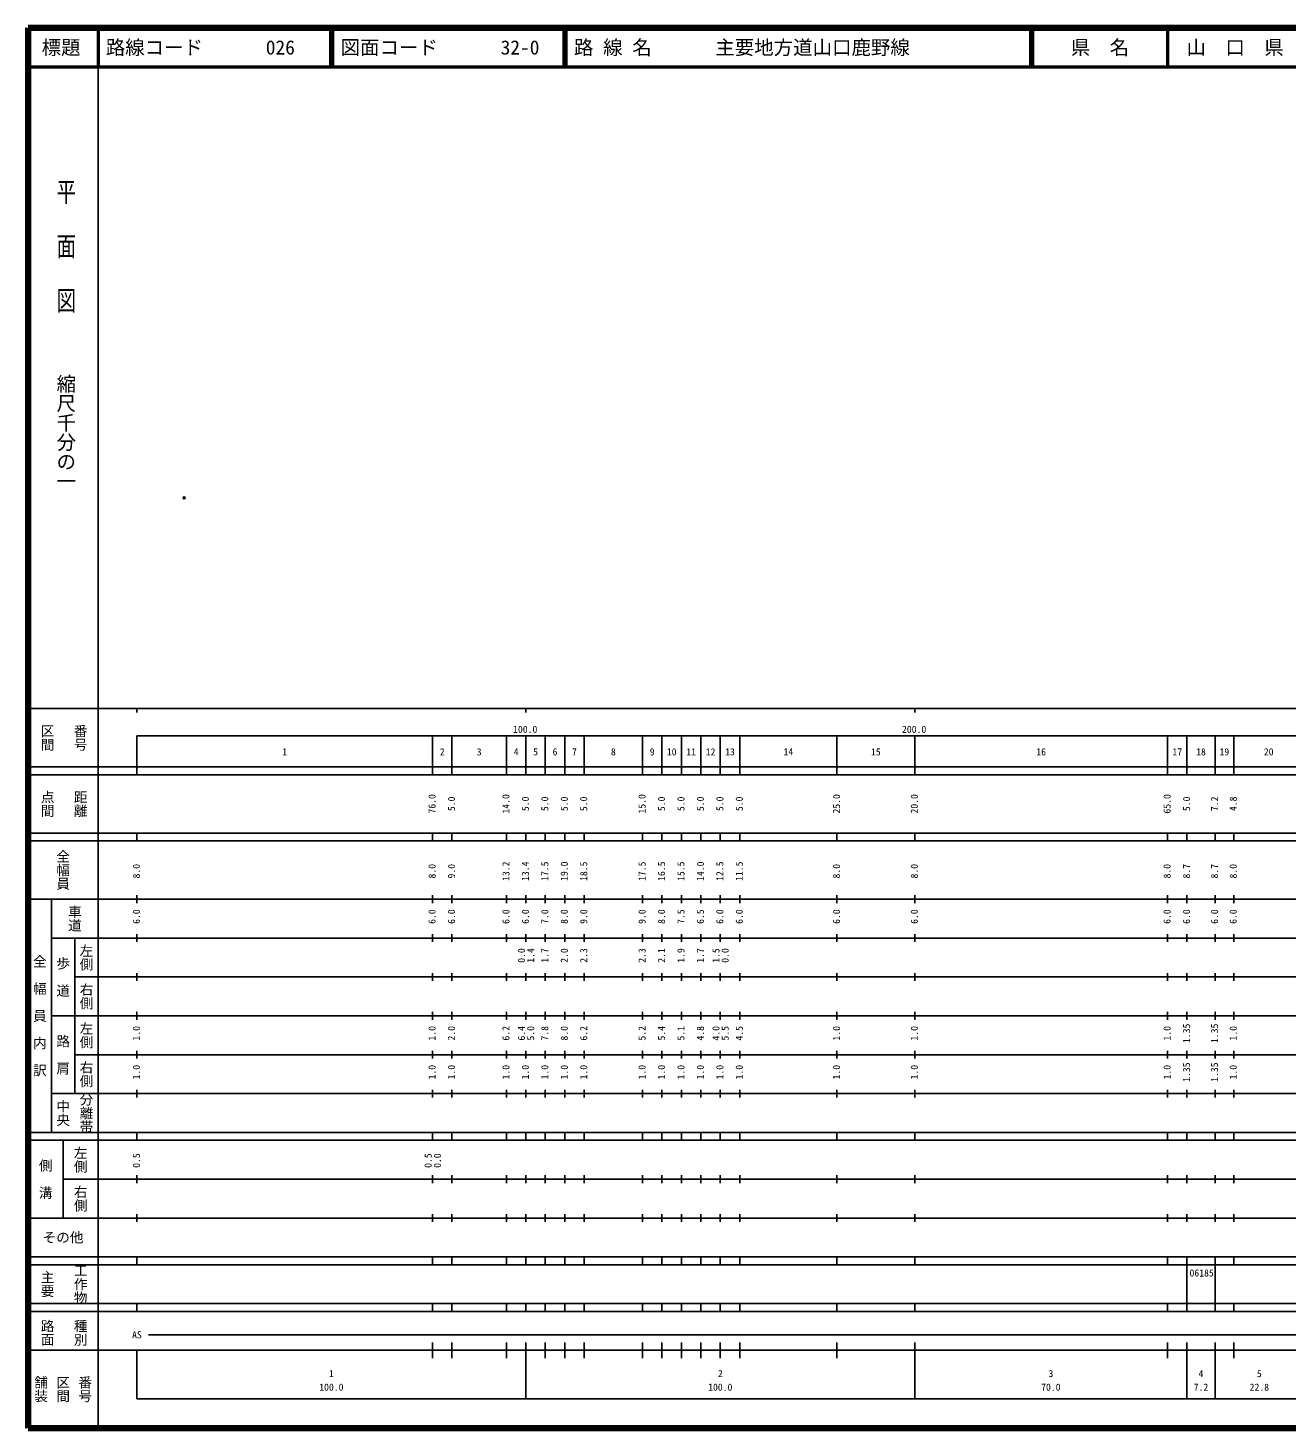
# Model space of a CAD drawing. Units: millimetres on the paper. Extents: x 40 to 680, y 20 to 380.
# Drawn here: x 40 to 363.7, y 20 to 380 of the extents above; entities that cross this region are included whole.
import ezdxf
from ezdxf.enums import TextEntityAlignment as Align

# ---------------------------------------------------------------- set-up
doc = ezdxf.new("R2010")
doc.units = ezdxf.units.MM
doc.header["$PDMODE"] = 32
doc.header["$PDSIZE"] = 0.5
doc.layers.add('M-OTRS', color=6, linetype='Continuous')
doc.layers.add('M-TTL-TXT', color=7, linetype='Continuous')
for name, color, linetype, lineweight in [('M-TTL', 2, 'Continuous', 140), ('M-TTL-BAND', 7, 'Continuous', 25), ('M-TTL-LINE', 7, 'Continuous', 50)]:
    doc.layers.add(name, color=color, linetype=linetype, lineweight=lineweight)
doc.styles.add('@ＭＳ ゴシック', font='')
doc.styles.add('ＭＳ ゴシック', font='')
doc.styles.get('@ＭＳ ゴシック').set_extended_font_data('@MS Gothic')
doc.styles.get('ＭＳ ゴシック').set_extended_font_data('MS Gothic')

msp = doc.modelspace()

# ---------------------------------------------------------------- linework, layer by layer
at = {"layer": 'M-OTRS'}
msp.add_point((80.175, 259.184), dxfattribs=at)
at = {"layer": 'M-TTL'}
for p, q in [((40, 380), (40, 20)), ((680, 380), (40, 380)), ((40, 20), (680, 20))]:
    msp.add_line(p, q, dxfattribs=at)
at = {"layer": 'M-TTL-BAND'}
for p, q in [((58, 370), (58, 20)), ((40, 205), (579, 205)), ((68, 205), (68, 204)), ((168, 205), (168, 204)), ((268, 205), (268, 204)), ((68, 198), (579, 198)), ((68, 198), (68, 188)), ((144, 188), (144, 198)), ((149, 188), (149, 198)), ((163, 188), (163, 198)), ((168, 188), (168, 198)), ((173, 188), (173, 198)), ((178, 188), (178, 198)), ((183, 188), (183, 198)), ((198, 188), (198, 198)), ((203, 188), (203, 198)), ((208, 188), (208, 198)), ((213, 188), (213, 198)), ((218, 188), (218, 198)), ((223, 188), (223, 198)), ((248, 188), (248, 198)), ((268, 188), (268, 198)), ((333, 188), (333, 198)), ((338, 188), (338, 198)), ((345.2, 188), (345.2, 198)), ((350, 188), (350, 198)), ((40, 190), (579, 190)), ((40, 188), (579, 188)), ((40, 173), (579, 173)), ((68, 171), (68, 173)), ((144, 171), (144, 173)), ((149, 171), (149, 173)), ((163, 171), (163, 173)), ((168, 171), (168, 173)), ((173, 171), (173, 173)), ((178, 171), (178, 173)), ((183, 171), (183, 173)), ((198, 171), (198, 173)), ((203, 171), (203, 173)), ((208, 171), (208, 173)), ((213, 171), (213, 173)), ((218, 171), (218, 173)), ((223, 171), (223, 173)), ((248, 171), (248, 173)), ((268, 171), (268, 173)), ((333, 171), (333, 173)), ((338, 171), (338, 173)), ((345.2, 171), (345.2, 173)), ((350, 171), (350, 173)), ((40, 171), (579, 171)), ((40, 156), (579, 156)), ((46, 96), (46, 156)), ((68, 155), (68, 157)), ((144, 155), (144, 157)), ((149, 155), (149, 157)), ((163, 155), (163, 157)), ((168, 155), (168, 157)), ((173, 155), (173, 157)), ((178, 155), (178, 157)), ((183, 155), (183, 157)), ((198, 155), (198, 157)), ((203, 155), (203, 157)), ((208, 155), (208, 157)), ((213, 155), (213, 157)), ((218, 155), (218, 157)), ((223, 155), (223, 157)), ((248, 155), (248, 157)), ((268, 155), (268, 157)), ((333, 155), (333, 157)), ((338, 155), (338, 157)), ((345.2, 155), (345.2, 157)), ((350, 155), (350, 157)), ((46, 146), (579, 146)), ((52, 146), (52, 106)), ((68, 145), (68, 147)), ((144, 145), (144, 147)), ((149, 145), (149, 147)), ((163, 145), (163, 147)), ((168, 145), (168, 147)), ((173, 145), (173, 147)), ((178, 145), (178, 147)), ((183, 145), (183, 147)), ((198, 145), (198, 147)), ((203, 145), (203, 147)), ((208, 145), (208, 147)), ((213, 145), (213, 147)), ((218, 145), (218, 147)), ((223, 145), (223, 147)), ((248, 145), (248, 147)), ((268, 145), (268, 147)), ((333, 145), (333, 147)), ((338, 145), (338, 147)), ((345.2, 145), (345.2, 147)), ((350, 145), (350, 147)), ((68, 135), (68, 137)), ((144, 135), (144, 137)), ((149, 135), (149, 137)), ((163, 135), (163, 137)), ((168, 135), (168, 137)), ((173, 135), (173, 137)), ((178, 135), (178, 137)), ((183, 135), (183, 137)), ((198, 135), (198, 137)), ((203, 135), (203, 137)), ((208, 135), (208, 137)), ((213, 135), (213, 137)), ((218, 135), (218, 137)), ((223, 135), (223, 137)), ((248, 135), (248, 137)), ((268, 135), (268, 137)), ((333, 135), (333, 137)), ((338, 135), (338, 137)), ((345.2, 135), (345.2, 137)), ((350, 135), (350, 137)), ((52, 136), (579, 136)), ((46, 126), (579, 126)), ((68, 125), (68, 127)), ((144, 125), (144, 127)), ((149, 125), (149, 127)), ((163, 125), (163, 127)), ((168, 125), (168, 127)), ((173, 125), (173, 127)), ((178, 125), (178, 127)), ((183, 125), (183, 127)), ((198, 125), (198, 127)), ((203, 125), (203, 127)), ((208, 125), (208, 127)), ((213, 125), (213, 127)), ((218, 125), (218, 127)), ((223, 125), (223, 127)), ((248, 125), (248, 127)), ((268, 125), (268, 127)), ((333, 125), (333, 127)), ((338, 125), (338, 127)), ((345.2, 125), (345.2, 127)), ((350, 125), (350, 127)), ((52, 116), (579, 116)), ((68, 115), (68, 117)), ((144, 115), (144, 117)), ((149, 115), (149, 117)), ((163, 115), (163, 117)), ((168, 115), (168, 117)), ((173, 115), (173, 117)), ((178, 115), (178, 117)), ((183, 115), (183, 117)), ((198, 115), (198, 117)), ((203, 115), (203, 117)), ((208, 115), (208, 117)), ((213, 115), (213, 117)), ((218, 115), (218, 117)), ((223, 115), (223, 117)), ((248, 115), (248, 117)), ((268, 115), (268, 117)), ((333, 115), (333, 117)), ((338, 115), (338, 117)), ((345.2, 115), (345.2, 117)), ((350, 115), (350, 117)), ((46, 106), (579, 106)), ((68, 105), (68, 107)), ((144, 105), (144, 107)), ((149, 105), (149, 107)), ((163, 105), (163, 107)), ((168, 105), (168, 107)), ((173, 105), (173, 107)), ((178, 105), (178, 107)), ((183, 105), (183, 107)), ((198, 105), (198, 107)), ((203, 105), (203, 107)), ((208, 105), (208, 107)), ((213, 105), (213, 107)), ((218, 105), (218, 107)), ((223, 105), (223, 107)), ((248, 105), (248, 107)), ((268, 105), (268, 107)), ((333, 105), (333, 107)), ((338, 105), (338, 107)), ((345.2, 105), (345.2, 107)), ((350, 105), (350, 107)), ((40, 96), (579, 96)), ((40, 94), (579, 94)), ((49, 94), (49, 74)), ((68, 94), (68, 96)), ((144, 94), (144, 96)), ((149, 94), (149, 96)), ((163, 94), (163, 96)), ((168, 94), (168, 96)), ((173, 94), (173, 96)), ((178, 94), (178, 96)), ((183, 94), (183, 96)), ((198, 94), (198, 96)), ((203, 94), (203, 96)), ((208, 94), (208, 96)), ((213, 94), (213, 96)), ((218, 94), (218, 96)), ((223, 94), (223, 96)), ((248, 94), (248, 96)), ((268, 94), (268, 96)), ((333, 94), (333, 96)), ((338, 94), (338, 96)), ((345.2, 94), (345.2, 96)), ((350, 94), (350, 96)), ((49, 84), (579, 84)), ((68, 83), (68, 85)), ((144, 83), (144, 85)), ((149, 83), (149, 85)), ((163, 83), (163, 85)), ((168, 83), (168, 85)), ((173, 83), (173, 85)), ((178, 83), (178, 85)), ((183, 83), (183, 85)), ((198, 83), (198, 85)), ((203, 83), (203, 85)), ((208, 83), (208, 85)), ((213, 83), (213, 85)), ((218, 83), (218, 85)), ((223, 83), (223, 85)), ((248, 83), (248, 85)), ((268, 83), (268, 85)), ((333, 83), (333, 85)), ((338, 83), (338, 85)), ((345.2, 83), (345.2, 85)), ((350, 83), (350, 85)), ((40, 74), (579, 74)), ((68, 73), (68, 75)), ((144, 73), (144, 75)), ((149, 73), (149, 75)), ((163, 73), (163, 75)), ((168, 73), (168, 75)), ((173, 73), (173, 75)), ((178, 73), (178, 75)), ((183, 73), (183, 75)), ((198, 73), (198, 75)), ((203, 73), (203, 75)), ((208, 73), (208, 75)), ((213, 73), (213, 75)), ((218, 73), (218, 75)), ((223, 73), (223, 75)), ((248, 73), (248, 75)), ((268, 73), (268, 75)), ((333, 73), (333, 75)), ((338, 73), (338, 75)), ((345.2, 73), (345.2, 75)), ((350, 73), (350, 75)), ((40, 64), (579, 64)), ((40, 62), (579, 62)), ((68, 62), (68, 64)), ((144, 62), (144, 64)), ((149, 62), (149, 64)), ((163, 62), (163, 64)), ((168, 62), (168, 64)), ((173, 62), (173, 64)), ((178, 62), (178, 64)), ((183, 62), (183, 64)), ((198, 62), (198, 64)), ((203, 62), (203, 64)), ((208, 62), (208, 64)), ((213, 62), (213, 64)), ((218, 62), (218, 64)), ((223, 62), (223, 64)), ((248, 62), (248, 64)), ((268, 62), (268, 64)), ((333, 62), (333, 64)), ((338, 62), (338, 64)), ((338, 52), (338, 62)), ((345.2, 62), (345.2, 64)), ((345.2, 52), (345.2, 62)), ((350, 62), (350, 64)), ((40, 52), (579, 52)), ((68, 50), (68, 52)), ((144, 50), (144, 52)), ((149, 50), (149, 52)), ((163, 50), (163, 52)), ((168, 50), (168, 52)), ((173, 50), (173, 52)), ((178, 50), (178, 52)), ((183, 50), (183, 52)), ((198, 50), (198, 52)), ((203, 50), (203, 52)), ((208, 50), (208, 52)), ((213, 50), (213, 52)), ((218, 50), (218, 52)), ((223, 50), (223, 52)), ((248, 50), (248, 52)), ((268, 50), (268, 52)), ((333, 50), (333, 52)), ((338, 50), (338, 52)), ((345.2, 50), (345.2, 52)), ((350, 50), (350, 52)), ((40, 50), (579, 50)), ((71, 44), (555, 44)), ((40, 40), (579, 40)), ((68, 40), (68, 27.5)), ((144, 38), (144, 42)), ((149, 38), (149, 42)), ((163, 38), (163, 42)), ((168, 27.5), (168, 42)), ((173, 38), (173, 42)), ((178, 38), (178, 42)), ((183, 38), (183, 42)), ((198, 38), (198, 42)), ((203, 38), (203, 42)), ((208, 38), (208, 42)), ((213, 38), (213, 42)), ((218, 38), (218, 42)), ((223, 38), (223, 42)), ((248, 38), (248, 42)), ((268, 27.5), (268, 42)), ((333, 38), (333, 42)), ((338, 27.5), (338, 42)), ((345.2, 27.5), (345.2, 42)), ((350, 38), (350, 42)), ((68, 27.5), (579, 27.5))]:
    msp.add_line(p, q, dxfattribs=at)
at = {"layer": 'M-TTL-LINE'}
for p, q in [((58, 380), (58, 370)), ((117.75, 380), (117.75, 370)), ((118.25, 380), (118.25, 370)), ((177.75, 380), (177.75, 370)), ((178.25, 380), (178.25, 370)), ((297.75, 380), (297.75, 370)), ((298.25, 380), (298.25, 370)), ((333, 380), (333, 370)), ((40, 370), (680, 370))]:
    msp.add_line(p, q, dxfattribs=at)

# ---------------------------------------------------------------- texts
at = {"layer": 'M-TTL-BAND', "style": '@ＭＳ ゴシック', "width": 1.4}
msp.add_text('平  面  図', height=3.666, rotation=270, dxfattribs=at).set_placement((49.777, 306.475), align=Align.MIDDLE_RIGHT)
at = {"layer": 'M-TTL-BAND', "style": '@ＭＳ ゴシック'}
msp.add_text('縮尺千分の一', height=3.666, rotation=270, dxfattribs=at).set_placement((49.777, 261.03), align=Align.MIDDLE_RIGHT)
for s, p in [('区間', (45, 197.5)), ('番号', (53.5, 197.5)), ('点間', (45, 180.5)), ('距離', (53.5, 180.5)), ('全幅員', (49, 163.5)), ('車道', (52, 151)), ('左側', (55, 141)), ('全\u3000幅\u3000員\u3000内\u3000訳', (43, 126)), ('歩\u3000道', (49, 136)), ('右側', (55, 131)), ('左側', (55, 121)), ('路\u3000肩', (49, 116)), ('右側', (55, 111)), ('分離帯', (55, 101)), ('中央', (49, 101)), ('左側', (53.5, 89)), ('側\u3000溝', (44.5, 84)), ('右側', (53.5, 79)), ('工作物', (53.5, 57)), ('主要', (45, 57)), ('路面', (45, 44.5)), ('種別', (53.5, 44.5)), ('舗装', (43.333, 30)), ('区間', (49, 30)), ('番号', (54.667, 30))]:
    msp.add_text(s, height=2.566, rotation=270, dxfattribs=at).set_placement(p, align=Align.MIDDLE_CENTER)
at = {"layer": 'M-TTL-BAND', "style": 'ＭＳ ゴシック'}
for s, p in [('100.0', (167.844, 198.195)), ('200.0', (267.844, 198.195)), ('1', (106, 192.405)), ('2', (146.5, 192.405)), ('3', (156, 192.405)), ('4', (165.5, 192.405)), ('5', (170.5, 192.405)), ('6', (175.5, 192.405)), ('7', (180.5, 192.405)), ('8', (190.5, 192.405)), ('9', (200.5, 192.405)), ('10', (205.5, 192.405)), ('11', (210.5, 192.405)), ('12', (215.5, 192.405)), ('13', (220.5, 192.405)), ('14', (235.5, 192.405)), ('15', (258, 192.405)), ('16', (300.5, 192.405)), ('17', (335.5, 192.405)), ('18', (341.6, 192.405)), ('19', (347.6, 192.405)), ('20', (359, 192.405)), ('AS', (68, 42.5)), ('1', (118, 32.523)), ('2', (218, 32.523)), ('3', (303, 32.523)), ('4', (341.6, 32.523)), ('5', (356.6, 32.523)), ('100.0', (118, 29.033)), ('100.0', (218, 29.033)), ('70.0', (303, 29.033)), ('7.2', (341.6, 29.033)), ('22.8', (356.6, 29.033))]:
    msp.add_text(s, height=1.833, dxfattribs=at).set_placement(p, align=Align.BOTTOM_CENTER)
for s, p in [('76.0', (145.339, 180.5)), ('5.0', (150.339, 180.5)), ('14.0', (164.339, 180.5)), ('5.0', (169.339, 180.5)), ('5.0', (174.339, 180.5)), ('5.0', (179.339, 180.5)), ('5.0', (184.339, 180.5)), ('15.0', (199.339, 180.5)), ('5.0', (204.339, 180.5)), ('5.0', (209.339, 180.5)), ('5.0', (214.339, 180.5)), ('5.0', (219.339, 180.5)), ('5.0', (224.339, 180.5)), ('25.0', (249.339, 180.5)), ('20.0', (269.339, 180.5)), ('65.0', (334.339, 180.5)), ('5.0', (339.339, 180.5)), ('7.2', (346.539, 180.5)), ('4.8', (351.339, 180.5)), ('8.0', (69.339, 163.174)), ('8.0', (145.339, 163.174)), ('9.0', (150.339, 163.174)), ('13.2', (164.339, 163.174)), ('13.4', (169.339, 163.174)), ('17.5', (174.339, 163.174)), ('19.0', (179.339, 163.174)), ('18.5', (184.339, 163.174)), ('17.5', (199.339, 163.174)), ('16.5', (204.339, 163.174)), ('15.5', (209.339, 163.174)), ('14.0', (214.339, 163.174)), ('12.5', (219.339, 163.174)), ('11.5', (224.339, 163.174)), ('8.0', (249.339, 163.174)), ('8.0', (269.339, 163.174)), ('8.0', (334.339, 163.174)), ('8.7', (339.339, 163.174)), ('8.7', (346.539, 163.174)), ('8.0', (351.339, 163.174)), ('6.0', (69.339, 151.5)), ('6.0', (145.339, 151.5)), ('6.0', (150.339, 151.5)), ('6.0', (164.339, 151.5)), ('6.0', (169.339, 151.5)), ('7.0', (174.339, 151.5)), ('8.0', (179.339, 151.5)), ('9.0', (184.339, 151.5)), ('9.0', (199.339, 151.5)), ('8.0', (204.339, 151.5)), ('7.5', (209.339, 151.5)), ('6.5', (214.339, 151.5)), ('6.0', (219.339, 151.5)), ('6.0', (224.339, 151.5)), ('6.0', (249.339, 151.5)), ('6.0', (269.339, 151.5)), ('6.0', (334.339, 151.5)), ('6.0', (339.339, 151.5)), ('6.0', (346.539, 151.5)), ('6.0', (351.339, 151.5)), ('0.0', (168.339, 141.5)), ('1.4', (170.709, 141.5)), ('1.7', (174.339, 141.5)), ('2.0', (179.339, 141.5)), ('2.3', (184.339, 141.5)), ('2.3', (199.339, 141.5)), ('2.1', (204.339, 141.5)), ('1.9', (209.339, 141.5)), ('1.7', (214.339, 141.5)), ('1.5', (218.339, 141.5)), ('0.0', (220.709, 141.5)), ('1.0', (69.339, 121.5)), ('1.0', (145.339, 121.5)), ('2.0', (150.339, 121.5)), ('6.2', (164.339, 121.5)), ('6.4', (168.339, 121.5)), ('5.0', (170.709, 121.5)), ('7.8', (174.339, 121.5)), ('8.0', (179.339, 121.5)), ('6.2', (184.339, 121.5)), ('5.2', (199.339, 121.5)), ('5.4', (204.339, 121.5)), ('5.1', (209.339, 121.5)), ('4.8', (214.339, 121.5)), ('4.0', (218.339, 121.5)), ('5.5', (220.709, 121.5)), ('4.5', (224.339, 121.5)), ('1.0', (249.339, 121.5)), ('1.0', (269.339, 121.5)), ('1.0', (334.339, 121.5)), ('1.35', (339.339, 121.5)), ('1.35', (346.539, 121.5)), ('1.0', (351.339, 121.5)), ('1.0', (69.339, 111.5)), ('1.0', (145.339, 111.5)), ('1.0', (150.339, 111.5)), ('1.0', (164.339, 111.5)), ('1.0', (169.339, 111.5)), ('1.0', (174.339, 111.5)), ('1.0', (179.339, 111.5)), ('1.0', (184.339, 111.5)), ('1.0', (199.339, 111.5)), ('1.0', (204.339, 111.5)), ('1.0', (209.339, 111.5)), ('1.0', (214.339, 111.5)), ('1.0', (219.339, 111.5)), ('1.0', (224.339, 111.5)), ('1.0', (249.339, 111.5)), ('1.0', (269.339, 111.5)), ('1.0', (334.339, 111.5)), ('1.35', (339.339, 111.5)), ('1.35', (346.539, 111.5)), ('1.0', (351.339, 111.5)), ('0.5', (69.339, 88.764)), ('0.5', (144.339, 88.764)), ('0.0', (146.709, 88.764))]:
    msp.add_text(s, height=1.833, rotation=90, dxfattribs=at).set_placement(p, align=Align.BOTTOM_CENTER)
msp.add_text('その他', height=2.566, dxfattribs=at).set_placement((49, 69), align=Align.MIDDLE_CENTER)
msp.add_text('06185', height=1.833, dxfattribs=at).set_placement((338.648, 58.405), align=Align.BOTTOM_LEFT)
at = {"layer": 'M-TTL-TXT', "style": 'ＭＳ ゴシック'}
for s, p in [('標題', (48.5, 375)), ('県\u3000名', (315.625, 375)), ('山\u3000口\u3000県', (350.375, 375))]:
    msp.add_text(s, height=3.666, dxfattribs=at).set_placement(p, align=Align.MIDDLE_CENTER)
for s, p in [('路線コード', (60, 375)), ('026', (101.142, 375)), ('図面コード', (120.38, 375)), ('32-0', (161.521, 375)), ('路 線 名', (180.38, 375)), ('主要地方道山口鹿野線', (216.734, 375))]:
    msp.add_text(s, height=3.666, dxfattribs=at).set_placement(p, align=Align.MIDDLE_LEFT)

doc.saveas('drawing.dxf')
